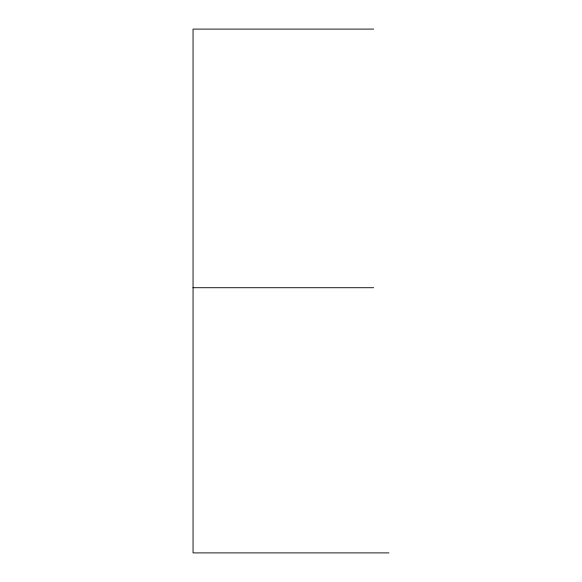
<?xml version="1.0" encoding="UTF-8"?>
<svg xmlns="http://www.w3.org/2000/svg" width="582" height="582" viewBox="0 0 582 582"><rect width="100%" height="100%" fill="white"/><g stroke="black" fill="none" stroke-linecap="round" stroke-linejoin="round"><path stroke-width="0.87" d="M373.659 29.1L193.049 29.1L193.049 552.9L388.951 552.9M193.049 287.719L373.659 287.719"/></g></svg>
